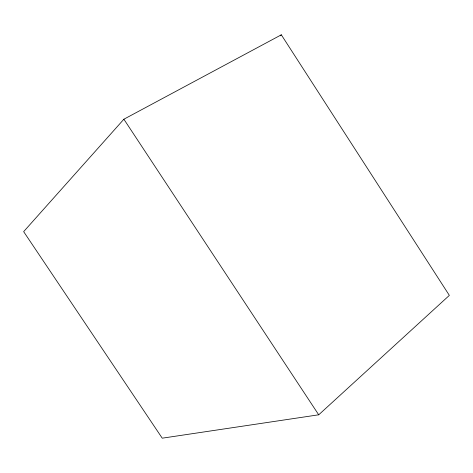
<?xml version="1.0" encoding="UTF-8"?>
<svg xmlns="http://www.w3.org/2000/svg" width="473" height="473" viewBox="0 0 473 473"><rect width="100%" height="100%" fill="white"/><g stroke="black" fill="none" stroke-linecap="round" stroke-linejoin="round"><path stroke-width="0.71" d="M123.879 119.22L23.65 231.64L162.239 438.181L318.713 414.803L449.35 295.383L281.317 34.819L123.879 119.22L318.713 414.803M280.241 35.824L281.317 34.819"/></g></svg>
